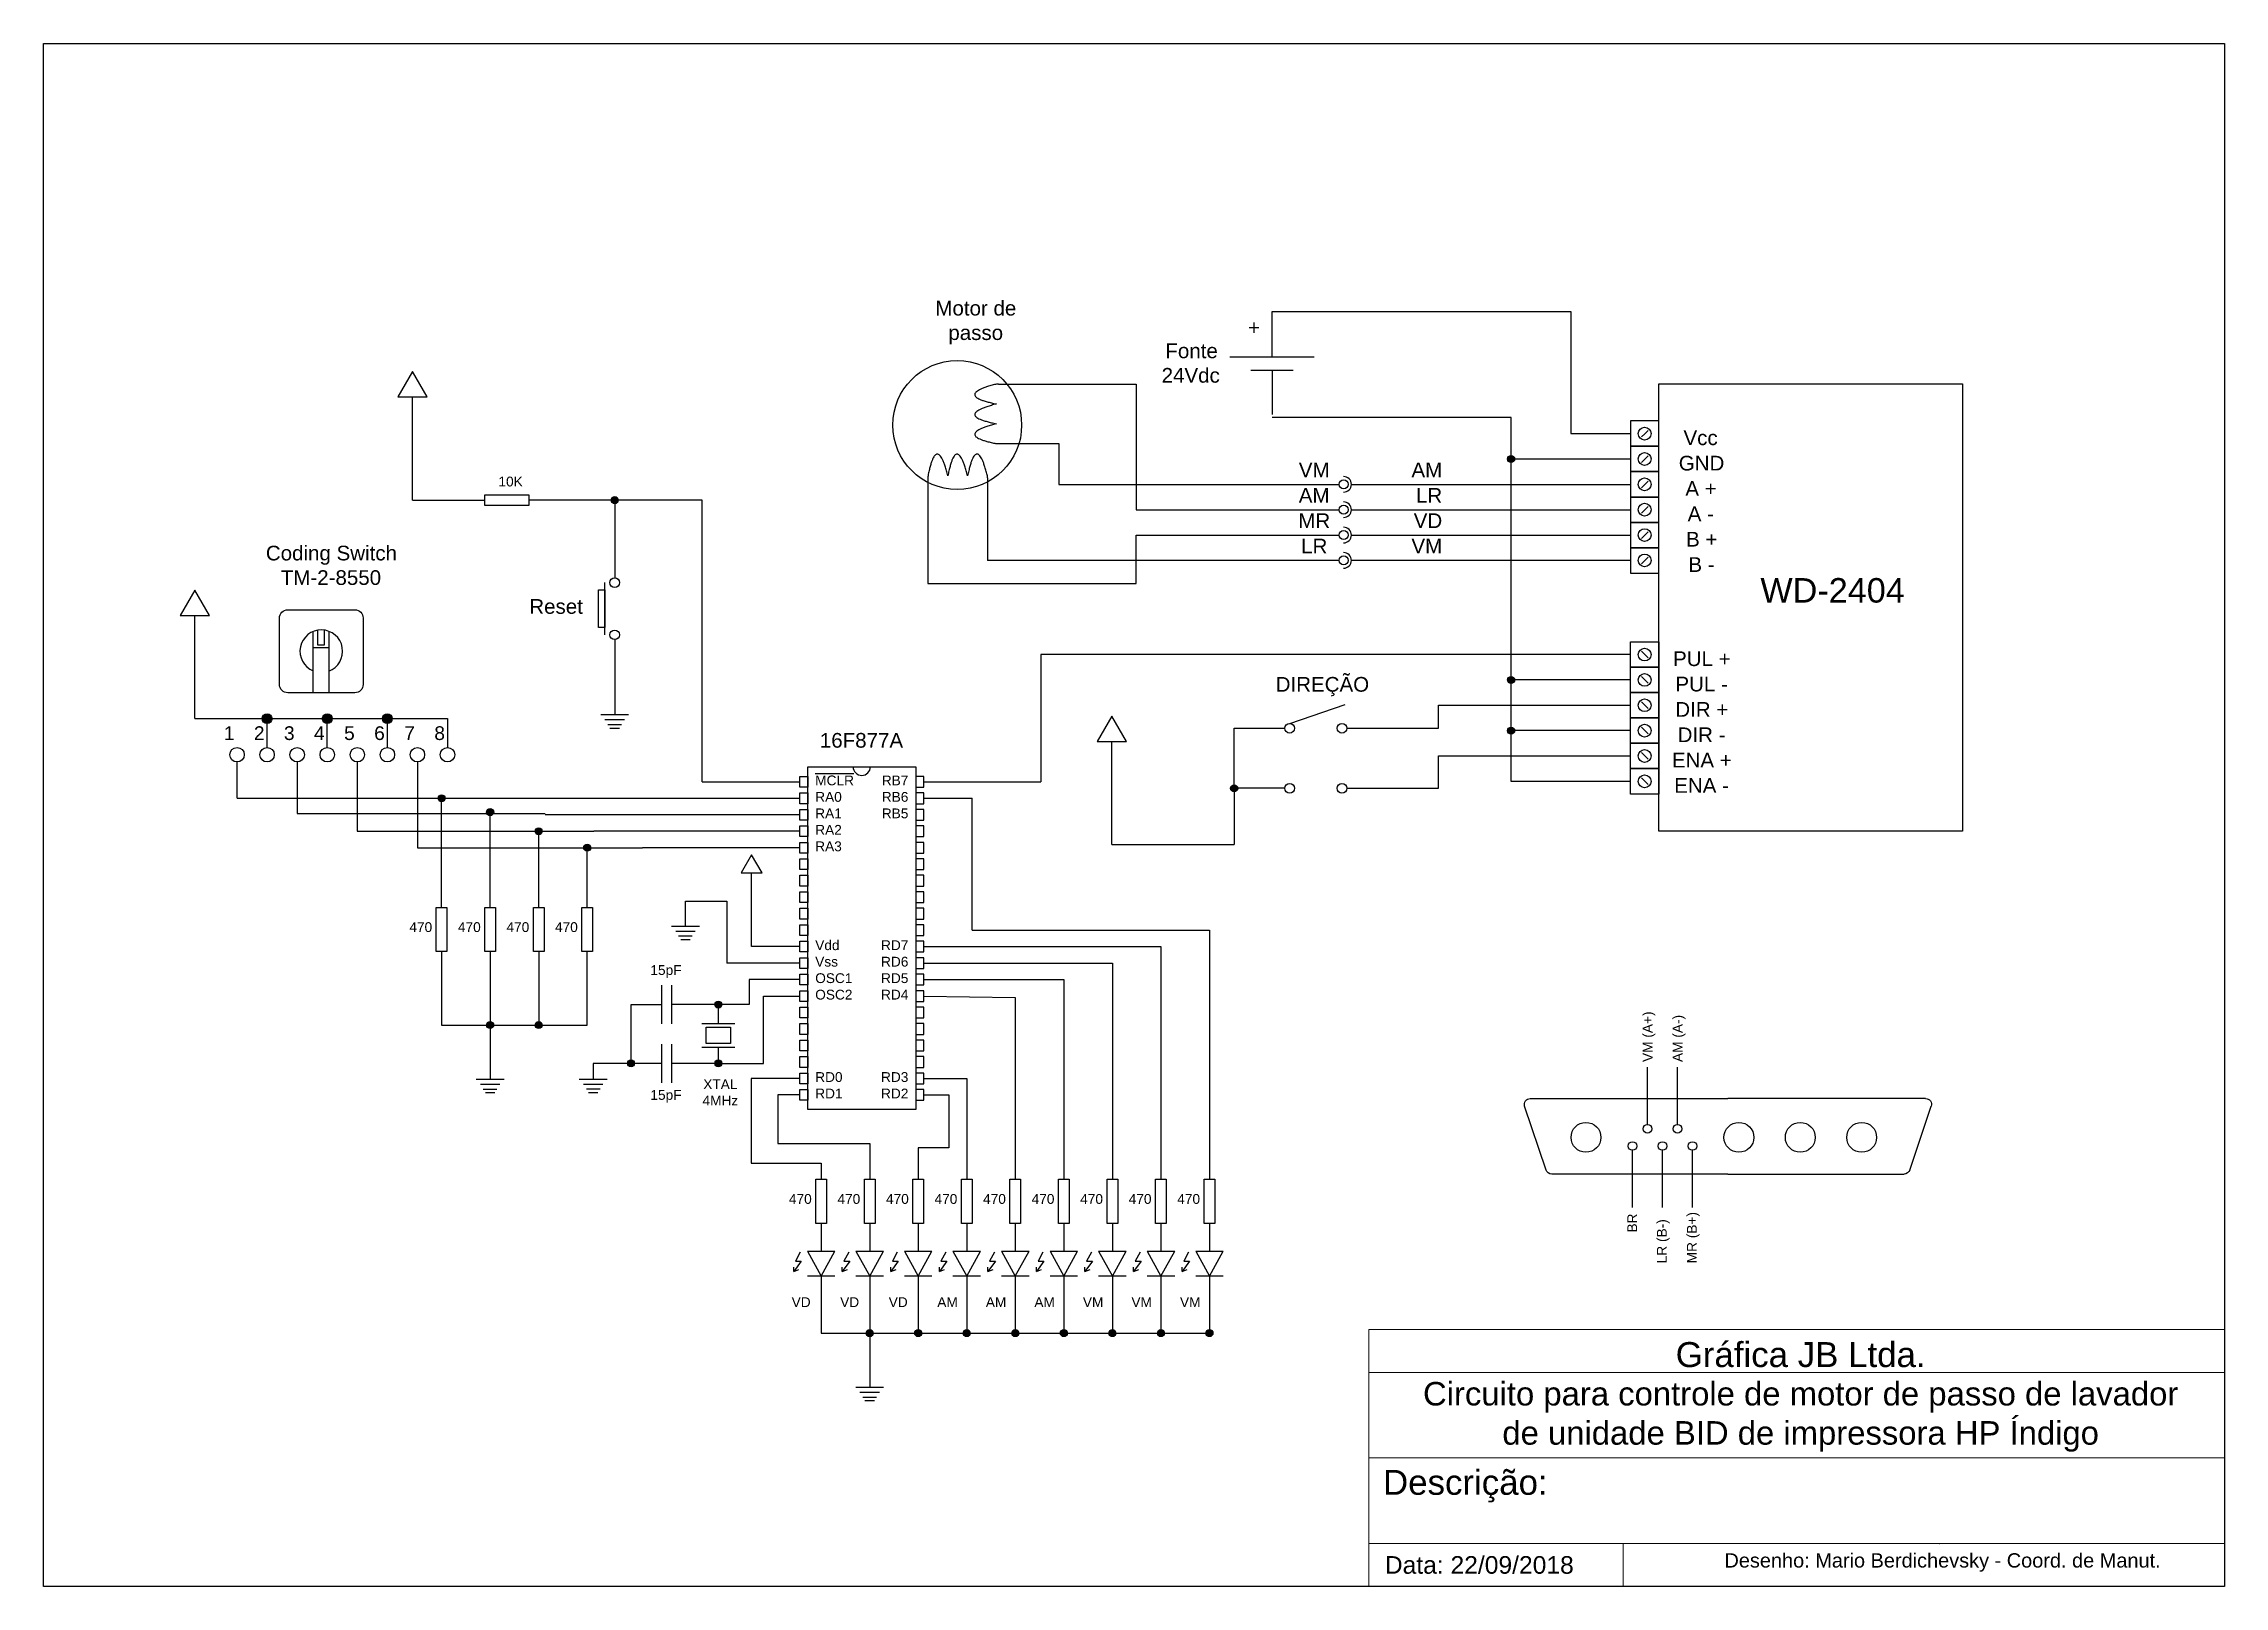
# Model space of a CAD drawing. Header units: millimetres. Extents: x -59613 to 163137, y -46448 to 111052.
import ezdxf

# ---------------------------------------------------------------- set-up
doc = ezdxf.new("R2010")
doc.units = ezdxf.units.MM
doc.linetypes.add('ACAD_ISO03W100', pattern=[30, 12, -18])
doc.styles.get("Standard").update_dxf_attribs({"font": 'arial.ttf'})

msp = doc.modelspace()

# ---------------------------------------------------------------- hatches: boundary and pattern name
h = msp.add_hatch()
h.set_pattern_fill('ANGLE', color=256)
h.set_pattern_definition([(0, (92249.007, 31484.759), (0, 6.985), [5.08, -1.905]), (90, (92249.007, 31484.759), (-6.985, 4e-16), [5.08, -1.905])])
h.paths.add_polyline_path([(90640, 68648, 1), (89921, 68648, 1)])
h = msp.add_hatch()
h.set_pattern_fill('ANGLE', color=256)
h.set_pattern_definition([(0, (689.1124, 27285.761), (0, 6.985), [5.08, -1.905]), (90, (689.1124, 27285.761), (-6.985, 4e-16), [5.08, -1.905])])
h.paths.add_polyline_path([(-1639, 64449, 1), (-920, 64449, 1)])
h = msp.add_hatch()
h.set_pattern_fill('ANGLE', color=256)
h.set_pattern_definition([(0, (92249.007, 8928.894), (0, 6.985), [5.08, -1.905]), (90, (92249.007, 8928.894), (-6.985, 4e-16), [5.08, -1.905])])
h.paths.add_polyline_path([(90640, 46092, 1), (89921, 46092, 1)])
h = msp.add_hatch()
h.set_pattern_fill('ANGLE', color=256, scale=1.4)
h.set_pattern_definition([(0, (-34027.295, -9885.628), (0, 9.779), [7.112, -2.667]), (90, (-34027.295, -9885.628), (-9.779, 6e-16), [7.112, -2.667])])
h.paths.add_polyline_path([(-37287, 42143, 1), (-36280, 42143, 1)])
h = msp.add_hatch()
h.set_pattern_fill('ANGLE', color=256, scale=1.4)
h.set_pattern_definition([(0, (-27884.767, -9885.628), (0, 9.779), [7.112, -2.667]), (90, (-27884.767, -9885.628), (-9.779, 6e-16), [7.112, -2.667])])
h.paths.add_polyline_path([(-31144, 42143, 1), (-30137, 42143, 1)])
h = msp.add_hatch()
h.set_pattern_fill('ANGLE', color=256, scale=1.4)
h.set_pattern_definition([(0, (-21742.239, -9885.628), (0, 9.779), [7.112, -2.667]), (90, (-21742.239, -9885.628), (-9.779, 6e-16), [7.112, -2.667])])
h.paths.add_polyline_path([(-25002, 42143, 1), (-23995, 42143, 1)])
h = msp.add_hatch()
h.set_pattern_fill('ANGLE', color=256)
h.set_pattern_definition([(0, (92249.007, 3751.936), (0, 6.985), [5.08, -1.905]), (90, (92249.007, 3751.936), (-6.985, 4e-16), [5.08, -1.905])])
h.paths.add_polyline_path([(90640, 40915, 1), (89921, 40915, 1)])
h = msp.add_hatch()
h.set_pattern_fill('ANGLE', color=256)
h.set_pattern_definition([(0, (-16992.942, -3155.842), (0, 6.985), [5.08, -1.905]), (90, (-16992.942, -3155.842), (-6.985, 4e-16), [5.08, -1.905])])
h.paths.add_polyline_path([(-18602, 34008, 1), (-19321, 34008, 1)])
h = msp.add_hatch()
h.set_pattern_fill('ANGLE', color=256)
h.set_pattern_definition([(0, (63961.827, -2137.096), (0, 6.985), [5.08, -1.905]), (90, (63961.827, -2137.096), (-6.985, 4e-16), [5.08, -1.905])])
h.paths.add_polyline_path([(62353, 35026, 1), (61634, 35026, 1)])
h = msp.add_hatch()
h.set_pattern_fill('ANGLE', color=256)
h.set_pattern_definition([(0, (-12034.764, -4569.545), (0, 6.985), [5.08, -1.905]), (90, (-12034.764, -4569.545), (-6.985, 4e-16), [5.08, -1.905])])
h.paths.add_polyline_path([(-13644, 32594, 1), (-14363, 32594, 1)])
h = msp.add_hatch()
h.set_pattern_fill('ANGLE', color=256)
h.set_pattern_definition([(0, (-7076.5855, -6520.69), (0, 6.985), [5.08, -1.905]), (90, (-7076.5855, -6520.69), (-6.985, 4e-16), [5.08, -1.905])])
h.paths.add_polyline_path([(-8686, 30643, 1), (-9405, 30643, 1)])
h = msp.add_hatch()
h.set_pattern_fill('ANGLE', color=256)
h.set_pattern_definition([(0, (-2118.407, -8203.114), (0, 6.985), [5.08, -1.905]), (90, (-2118.407, -8203.114), (-6.985, 4e-16), [5.08, -1.905])])
h.paths.add_polyline_path([(-3727, 28960, 1), (-4447, 28960, 1)])
h = msp.add_hatch()
h.set_pattern_fill('ANGLE', color=256)
h.set_pattern_definition([(0, (-12034.764, -26307.793), (0, 6.985), [5.08, -1.905]), (90, (-12034.764, -26307.793), (-6.985, 4e-16), [5.08, -1.905])])
h.paths.add_polyline_path([(-13644, 10856, 1), (-14363, 10856, 1)])
h = msp.add_hatch()
h.set_pattern_fill('ANGLE', color=256)
h.set_pattern_definition([(0, (-7076.5855, -26307.793), (0, 6.985), [5.08, -1.905]), (90, (-7076.5855, -26307.793), (-6.985, 4e-16), [5.08, -1.905])])
h.paths.add_polyline_path([(-8686, 10856, 1), (-9405, 10856, 1)])
h = msp.add_hatch()
h.set_pattern_fill('ANGLE', color=256)
h.set_pattern_definition([(0, (11270.8504, -24216.6615), (0, 6.985), [5.08, -1.905]), (90, (11270.8504, -24216.6615), (-6.985, 4e-16), [5.08, -1.905])])
h.paths.add_polyline_path([(9662, 12947, 1), (8943, 12947, 1)])
h = msp.add_hatch()
h.set_pattern_fill('ANGLE', color=256)
h.set_pattern_definition([(0, (2353.412, -30216.132), (0, 6.985), [5.08, -1.905]), (90, (2353.412, -30216.132), (-6.985, 4e-16), [5.08, -1.905])])
h.paths.add_polyline_path([(744, 6947, 1), (25, 6947, 1)])
h = msp.add_hatch()
h.set_pattern_fill('ANGLE', color=256)
h.set_pattern_definition([(0, (11270.8504, -30216.132), (0, 6.985), [5.08, -1.905]), (90, (11270.8504, -30216.132), (-6.985, 4e-16), [5.08, -1.905])])
h.paths.add_polyline_path([(9662, 6947, 1), (8943, 6947, 1)])
h = msp.add_hatch()
h.set_pattern_fill('ANGLE', color=256)
h.set_pattern_definition([(0, (26731.682, -57756.205), (0, 6.985), [5.08, -1.905]), (90, (26731.682, -57756.205), (-6.985, 4e-16), [5.08, -1.905])])
h.paths.add_polyline_path([(24404, -20593, 1), (25123, -20593, 1)])
h = msp.add_hatch()
h.set_pattern_fill('ANGLE', color=256)
h.set_pattern_definition([(0, (31689.86, -57756.205), (0, 6.985), [5.08, -1.905]), (90, (31689.86, -57756.205), (-6.985, 4e-16), [5.08, -1.905])])
h.paths.add_polyline_path([(29362, -20593, 1), (30081, -20593, 1)])
h = msp.add_hatch()
h.set_pattern_fill('ANGLE', color=256)
h.set_pattern_definition([(0, (36648.0384, -57756.205), (0, 6.985), [5.08, -1.905]), (90, (36648.0384, -57756.205), (-6.985, 4e-16), [5.08, -1.905])])
h.paths.add_polyline_path([(34320, -20593, 1), (35039, -20593, 1)])
h = msp.add_hatch()
h.set_pattern_fill('ANGLE', color=256)
h.set_pattern_definition([(0, (41606.217, -57756.205), (0, 6.985), [5.08, -1.905]), (90, (41606.217, -57756.205), (-6.985, 4e-16), [5.08, -1.905])])
h.paths.add_polyline_path([(39278, -20593, 1), (39997, -20593, 1)])
h = msp.add_hatch()
h.set_pattern_fill('ANGLE', color=256)
h.set_pattern_definition([(0, (46564.395, -57756.205), (0, 6.985), [5.08, -1.905]), (90, (46564.395, -57756.205), (-6.985, 4e-16), [5.08, -1.905])])
h.paths.add_polyline_path([(44236, -20593, 1), (44955, -20593, 1)])
h = msp.add_hatch()
h.set_pattern_fill('ANGLE', color=256)
h.set_pattern_definition([(0, (51522.573, -57756.205), (0, 6.985), [5.08, -1.905]), (90, (51522.573, -57756.205), (-6.985, 4e-16), [5.08, -1.905])])
h.paths.add_polyline_path([(49194, -20593, 1), (49913, -20593, 1)])
h = msp.add_hatch()
h.set_pattern_fill('ANGLE', color=256)
h.set_pattern_definition([(0, (56480.7514, -57756.205), (0, 6.985), [5.08, -1.905]), (90, (56480.7514, -57756.205), (-6.985, 4e-16), [5.08, -1.905])])
h.paths.add_polyline_path([(54153, -20593, 1), (54872, -20593, 1)])
h = msp.add_hatch()
h.set_pattern_fill('ANGLE', color=256)
h.set_pattern_definition([(0, (61438.93, -57756.205), (0, 6.985), [5.08, -1.905]), (90, (61438.93, -57756.205), (-6.985, 4e-16), [5.08, -1.905])])
h.paths.add_polyline_path([(59111, -20593, 1), (59830, -20593, 1)])

# ---------------------------------------------------------------- linework, layer by layer
for p, q in [((65858, 79091), (65858, 83713)), ((65858, 83713), (96386, 83713)), ((96386, 83713), (96386, 71237)), ((61562, 79091), (70154, 79091)), ((37934, 76294), (40973, 76294)), ((40973, 76294), (51985, 76294)), ((51985, 76294), (51985, 63471)), ((63710, 77713), (68006, 77713)), ((65858, 77713), (65858, 73181)), ((-21941, 64449), (-21941, 74987)), ((90280, 72880), (65858, 72880)), ((90280, 68648), (90280, 72880)), ((104288, 71565), (103952, 71229)), ((37889, 70213), (40973, 70213)), ((40973, 70213), (44086, 70213)), ((44086, 70213), (44086, 66060)), ((96386, 71237), (102491, 71237)), ((103952, 71229), (103616, 70894)), ((90280, 35738), (90280, 68648)), ((90280, 68648), (102491, 68648)), ((103952, 68641), (103616, 68305)), ((104288, 68977), (103952, 68641)), ((30716, 66754), (30716, 55927)), ((36797, 66709), (36797, 58294)), ((44086, 66060), (72704, 66060)), ((73967, 66060), (102491, 66060)), ((103952, 66052), (103616, 65717)), ((104288, 66388), (103952, 66052)), ((-21941, 64449), (-14562, 64449)), ((-1279, 64449), (-10049, 64449)), ((7664, 64449), (-1279, 64449)), ((-1279, 64449), (-1279, 56522)), ((7664, 35690), (7664, 64449)), ((51985, 63471), (72704, 63471)), ((73967, 63471), (102491, 63471)), ((103952, 63464), (103616, 63128)), ((104288, 63800), (103952, 63464)), ((51985, 55927), (51985, 60883)), ((51985, 60883), (72704, 60883)), ((73967, 60883), (102491, 60883)), ((103952, 60875), (103616, 60540)), ((104288, 61211), (103952, 60875)), ((46939, 58294), (36797, 58294)), ((72704, 58294), (46939, 58294)), ((102491, 58294), (73967, 58294)), ((103952, 58287), (103616, 57951)), ((104288, 58623), (103952, 58287)), ((-2296, 50696), (-2296, 56029)), ((30716, 55927), (51985, 55927)), ((-44162, 42143), (-44162, 52681)), ((-32086, 49408), (-30483, 49408)), ((-1279, 50203), (-1279, 42549)), ((103952, 48688), (103616, 49024)), ((102491, 48681), (42232, 48681)), ((42232, 48681), (42232, 35690)), ((104288, 48352), (103952, 48688)), ((102491, 46092), (90280, 46092)), ((103952, 46100), (103616, 46435)), ((104288, 45764), (103952, 46100)), ((-2704, 42549), (146, 42549)), ((67669, 41652), (73322, 43588)), ((82869, 41159), (82869, 43504)), ((82869, 43504), (102491, 43504)), ((103952, 43511), (103616, 43847)), ((104288, 43175), (103952, 43511)), ((-44162, 42143), (-36783, 42143)), ((-36783, 39188), (-36783, 42143)), ((-36783, 42143), (-18356, 42143)), ((-30641, 39188), (-30641, 42143)), ((-24498, 39188), (-24498, 42143)), ((-18356, 42143), (-18356, 39188)), ((-2277, 42043), (-282, 42043)), ((-1978, 41537), (-581, 41537)), ((-1768, 41183), (-791, 41183)), ((61993, 35026), (61993, 41159)), ((61993, 41159), (67176, 41159)), ((73495, 41159), (82869, 41159)), ((102491, 40915), (90280, 40915)), ((103952, 40923), (103616, 41258)), ((104288, 40587), (103952, 40923)), ((49487, 29280), (49487, 39818)), ((82869, 35026), (82869, 38327)), ((82869, 38327), (102491, 38327)), ((103952, 38334), (103616, 38670)), ((104288, 37998), (103952, 38334)), ((-39855, 34008), (-39855, 37718)), ((-33712, 37718), (-33712, 32459)), ((-27570, 37718), (-27570, 30643)), ((-21427, 37718), (-21427, 28960)), ((7664, 35690), (17636, 35690)), ((30282, 35690), (42232, 35690)), ((102491, 35738), (90280, 35738)), ((103952, 35746), (103616, 36081)), ((104288, 35410), (103952, 35746)), ((-39855, 34008), (-13325, 34008)), ((-18962, 22868), (-18962, 34008)), ((-13325, 34008), (17636, 34008)), ((30282, 34008), (35240, 34008)), ((35240, 20548), (35240, 34008)), ((67176, 35026), (61993, 35026)), ((61993, 35026), (61993, 29280)), ((73495, 35026), (82869, 35026)), ((-33712, 32459), (-8367, 32459)), ((-14003, 22868), (-14003, 32325)), ((17636, 32325), (-8367, 32325)), ((-27570, 30643), (-3409, 30643)), ((-21427, 28960), (1550, 28960)), ((-9045, 22868), (-9045, 30643)), ((-4087, 22868), (-4087, 28960)), ((17636, 30643), (-3409, 30643)), ((17636, 28960), (1550, 28960)), ((49487, 29280), (61993, 29280)), ((12699, 18866), (12699, 26393)), ((5948, 20961), (5948, 23490)), ((5948, 23490), (10190, 23490)), ((10190, 23490), (10190, 17183)), ((4523, 20961), (7373, 20961)), ((4951, 20456), (6946, 20456)), ((35240, 20548), (59470, 20548)), ((59470, 20548), (59470, -4885)), ((-18962, 18354), (-18962, 10856)), ((-14003, 18354), (-14003, 10856)), ((-9045, 18354), (-9045, 10856)), ((-4087, 10856), (-4087, 18354)), ((5250, 19950), (6647, 19950)), ((5460, 19596), (6437, 19596)), ((17636, 18866), (12699, 18866)), ((30282, 18866), (54512, 18866)), ((54512, 18866), (54512, -4885)), ((17636, 17183), (10190, 17183)), ((30282, 17183), (49554, 17183)), ((49554, 17183), (49554, -4885)), ((3483, 14922), (3483, 10972)), ((4526, 14922), (4526, 10972)), ((17636, 15501), (12441, 15501)), ((12441, 15501), (12441, 12947)), ((13915, 6947), (13915, 13818)), ((13915, 13818), (17636, 13818)), ((30282, 15501), (44596, 15501)), ((30282, 13818), (39638, 13667)), ((39638, 13667), (39638, -4885)), ((44596, 15501), (44596, -4885)), ((385, 6947), (385, 12947)), ((385, 12947), (3483, 12947)), ((9302, 12947), (4526, 12947)), ((12441, 12947), (9302, 12947)), ((9302, 12947), (9302, 11033)), ((-18962, 10856), (-4087, 10856)), ((-14003, 10856), (-14003, 5331)), ((3483, 8922), (3483, 4972)), ((4526, 8922), (4526, 4972)), ((7621, 11033), (10983, 11033)), ((-3480, 6947), (-3480, 5343)), ((385, 6947), (-3480, 6947)), ((3483, 6947), (385, 6947)), ((9302, 6947), (4526, 6947)), ((7621, 8596), (10983, 8596)), ((9302, 8596), (9302, 6947)), ((9302, 6947), (13915, 6947)), ((-15428, 5331), (-12578, 5331)), ((-15001, 4825), (-13006, 4825)), ((-4905, 5343), (-2055, 5343)), ((-4477, 4837), (-2482, 4837)), ((17636, 5406), (12652, 5406)), ((12652, 5406), (12652, -3244)), ((30282, 5406), (34679, 5406)), ((34679, 5406), (34679, -4885)), ((104205, 719), (104205, 6557)), ((107274, 719), (107274, 6557)), ((-14702, 4319), (-13305, 4319)), ((-14492, 3965), (-13515, 3965)), ((-4178, 4332), (-2781, 4332)), ((-3968, 3978), (-2991, 3978)), ((17636, 3724), (15382, 3724)), ((15382, 3724), (15382, -1234)), ((30282, 3724), (32852, 3724)), ((32852, 3724), (32852, -1668)), ((15382, -1234), (24763, -1234)), ((24763, -1234), (24763, -4885)), ((32852, -1668), (29721, -1668)), ((29721, -1668), (29721, -4885)), ((102671, -7771), (102671, -1933)), ((105739, -7771), (105739, -1933)), ((108808, -7771), (108808, -1933)), ((12652, -3244), (19805, -3244)), ((19805, -3244), (19805, -4885)), ((19805, -9398), (19805, -12229)), ((24763, -9398), (24763, -12229)), ((29721, -9398), (29721, -12229)), ((34679, -9398), (34679, -12229)), ((39638, -9398), (39638, -12229)), ((44596, -9398), (44596, -12229)), ((49554, -9398), (49554, -12229)), ((54512, -9398), (54512, -12229)), ((59470, -9398), (59470, -12229)), ((17771, -13241), (17005, -14305)), ((17671, -12344), (17172, -13241)), ((17172, -13241), (17771, -13241)), ((18397, -12229), (21213, -12229)), ((22729, -13241), (21964, -14305)), ((22629, -12344), (22130, -13241)), ((22130, -13241), (22729, -13241)), ((23355, -12229), (26171, -12229)), ((27687, -13241), (26922, -14305)), ((27587, -12344), (27088, -13241)), ((27088, -13241), (27687, -13241)), ((28313, -12229), (31129, -12229)), ((32645, -13241), (31880, -14305)), ((32545, -12344), (32046, -13241)), ((32046, -13241), (32645, -13241)), ((33271, -12229), (36088, -12229)), ((37603, -13241), (36838, -14305)), ((37504, -12344), (37004, -13241)), ((37004, -13241), (37603, -13241)), ((38230, -12229), (41046, -12229)), ((42562, -13241), (41796, -14305)), ((42462, -12344), (41963, -13241)), ((41963, -13241), (42562, -13241)), ((43188, -12229), (46004, -12229)), ((47520, -13241), (46754, -14305)), ((47420, -12344), (46921, -13241)), ((46921, -13241), (47520, -13241)), ((48146, -12229), (50962, -12229)), ((52478, -13241), (51713, -14305)), ((52378, -12344), (51879, -13241)), ((51879, -13241), (52478, -13241)), ((53104, -12229), (55920, -12229)), ((57436, -13241), (56671, -14305)), ((57336, -12344), (56837, -13241)), ((56837, -13241), (57436, -13241)), ((58062, -12229), (60878, -12229)), ((17005, -14305), (17005, -13870)), ((17005, -14305), (17540, -14106)), ((21213, -14782), (18397, -14782)), ((19805, -14782), (19805, -20593)), ((21964, -14305), (21964, -13870)), ((21964, -14305), (22498, -14106)), ((26171, -14782), (23355, -14782)), ((24763, -14782), (24763, -20593)), ((26922, -14305), (26922, -13870)), ((26922, -14305), (27456, -14106)), ((31129, -14782), (28313, -14782)), ((29721, -14782), (29721, -20593)), ((31880, -14305), (31880, -13870)), ((31880, -14305), (32415, -14106)), ((36088, -14782), (33271, -14782)), ((34679, -14782), (34679, -20593)), ((36838, -14305), (36838, -13870)), ((36838, -14305), (37373, -14106)), ((41046, -14782), (38230, -14782)), ((39638, -14782), (39638, -20593)), ((41796, -14305), (41796, -13870)), ((41796, -14305), (42331, -14106)), ((46004, -14782), (43188, -14782)), ((44596, -14782), (44596, -20593)), ((46754, -14305), (46754, -13870)), ((46754, -14305), (47289, -14106)), ((50962, -14782), (48146, -14782)), ((49554, -14782), (49554, -20593)), ((51713, -14305), (51713, -13870)), ((51713, -14305), (52247, -14106)), ((55920, -14782), (53104, -14782)), ((54512, -14782), (54512, -20593)), ((56671, -14305), (56671, -13870)), ((56671, -14305), (57205, -14106)), ((60878, -14782), (58062, -14782)), ((59470, -14782), (59470, -20593)), ((19805, -20593), (59470, -20593)), ((24763, -20593), (24763, -26118)), ((23338, -26118), (26188, -26118)), ((23766, -26623), (25761, -26623)), ((24065, -27129), (25461, -27129)), ((24274, -27483), (25252, -27483))]:
    msp.add_line(p, q)
at = {"lineweight": 0}
for p, q in [((75744, -20230), (163137, -20230)), ((75744, -20230), (75744, -46448)), ((75744, -24599), (163137, -24599)), ((75744, -33339), (163137, -33339)), ((75744, -42078), (163137, -42078)), ((101717, -42078), (101717, -46448)), ((163137, -46448), (75744, -46448))]:
    msp.add_line(p, q, dxfattribs=at)
for points in [[(-59613, 111052), (163137, 111052), (163137, -46448), (-59613, -46448)], [(-21941, 77577), (-23436, 74987), (-20445, 74987)], [(105354, 76310), (136389, 76310), (136389, 30665), (105354, 30665)], [(102491, 69942), (105354, 69942), (105354, 72531), (102491, 72531)], [(102491, 67354), (105354, 67354), (105354, 69942), (102491, 69942)], [(102491, 64765), (105354, 64765), (105354, 67354), (102491, 67354)], [(-14562, 64995), (-10049, 64995), (-10049, 63904), (-14562, 63904)], [(102491, 62177), (105354, 62177), (105354, 64765), (102491, 64765)], [(102491, 59588), (105354, 59588), (105354, 62177), (102491, 62177)], [(102491, 57000), (105354, 57000), (105354, 59588), (102491, 59588)], [(-44162, 55271), (-45658, 52681), (-42666, 52681)], [(-2935, 51444), (-2935, 55281), (-2296, 55281), (-2296, 51444)], [(102491, 49975), (105354, 49975), (105354, 47386), (102491, 47386)], [(102491, 47386), (105354, 47386), (105354, 44798), (102491, 44798)], [(102491, 44798), (105354, 44798), (105354, 42210), (102491, 42210)], [(49487, 42409), (47991, 39818), (50982, 39818)], [(102491, 42210), (105354, 42210), (105354, 39621), (102491, 39621)], [(102491, 39621), (105354, 39621), (105354, 37033), (102491, 37033)], [(17636, 36239), (18453, 36239), (18453, 35141), (17636, 35141)], [(18453, 37229), (29465, 37229), (29465, 2225), (18453, 2225)], [(30282, 36239), (29465, 36239), (29465, 35141), (30282, 35141)], [(102491, 37033), (105354, 37033), (105354, 34444), (102491, 34444)], [(17636, 34556), (18453, 34556), (18453, 33459), (17636, 33459)], [(30282, 34556), (29465, 34556), (29465, 33459), (30282, 33459)], [(17636, 32874), (18453, 32874), (18453, 31776), (17636, 31776)], [(17636, 31191), (18453, 31191), (18453, 30094), (17636, 30094)], [(30282, 32874), (29465, 32874), (29465, 31776), (30282, 31776)], [(30282, 31191), (29465, 31191), (29465, 30094), (30282, 30094)], [(17636, 29509), (18453, 29509), (18453, 28412), (17636, 28412)], [(30282, 29509), (29465, 29509), (29465, 28412), (30282, 28412)], [(12699, 28243), (11631, 26393), (13768, 26393)], [(17636, 27826), (18453, 27826), (18453, 26729), (17636, 26729)], [(30282, 27826), (29465, 27826), (29465, 26729), (30282, 26729)], [(17636, 26144), (18453, 26144), (18453, 25047), (17636, 25047)], [(30282, 26144), (29465, 26144), (29465, 25047), (30282, 25047)], [(-19507, 18354), (-19507, 22868), (-18416, 22868), (-18416, 18354)], [(-14549, 18354), (-14549, 22868), (-13458, 22868), (-13458, 18354)], [(-9591, 18354), (-9591, 22868), (-8500, 22868), (-8500, 18354)], [(-4632, 18354), (-4632, 22868), (-3542, 22868), (-3542, 18354)], [(17636, 24462), (18453, 24462), (18453, 23364), (17636, 23364)], [(17636, 22779), (18453, 22779), (18453, 21682), (17636, 21682)], [(30282, 24462), (29465, 24462), (29465, 23364), (30282, 23364)], [(30282, 22779), (29465, 22779), (29465, 21682), (30282, 21682)], [(17636, 21097), (18453, 21097), (18453, 19999), (17636, 19999)], [(30282, 21097), (29465, 21097), (29465, 19999), (30282, 19999)], [(17636, 19414), (18453, 19414), (18453, 18317), (17636, 18317)], [(30282, 19414), (29465, 19414), (29465, 18317), (30282, 18317)], [(17636, 17732), (18453, 17732), (18453, 16635), (17636, 16635)], [(17636, 16049), (18453, 16049), (18453, 14952), (17636, 14952)], [(30282, 17732), (29465, 17732), (29465, 16635), (30282, 16635)], [(30282, 16049), (29465, 16049), (29465, 14952), (30282, 14952)], [(17636, 14367), (18453, 14367), (18453, 13270), (17636, 13270)], [(30282, 14367), (29465, 14367), (29465, 13270), (30282, 13270)], [(17636, 12685), (18453, 12685), (18453, 11587), (17636, 11587)], [(30282, 12685), (29465, 12685), (29465, 11587), (30282, 11587)], [(8057, 10644), (10548, 10644), (10548, 8985), (8057, 8985)], [(17636, 11002), (18453, 11002), (18453, 9905), (17636, 9905)], [(17636, 9320), (18453, 9320), (18453, 8223), (17636, 8223)], [(30282, 11002), (29465, 11002), (29465, 9905), (30282, 9905)], [(30282, 9320), (29465, 9320), (29465, 8223), (30282, 8223)], [(17636, 7637), (18453, 7637), (18453, 6540), (17636, 6540)], [(30282, 7637), (29465, 7637), (29465, 6540), (30282, 6540)], [(17636, 5955), (18453, 5955), (18453, 4858), (17636, 4858)], [(30282, 5955), (29465, 5955), (29465, 4858), (30282, 4858)], [(17636, 4272), (18453, 4272), (18453, 3175), (17636, 3175)], [(30282, 4272), (29465, 4272), (29465, 3175), (30282, 3175)], [(19259, -9398), (19259, -4885), (20350, -4885), (20350, -9398)], [(24218, -9398), (24218, -4885), (25309, -4885), (25309, -9398)], [(29176, -9398), (29176, -4885), (30267, -4885), (30267, -9398)], [(34134, -9398), (34134, -4885), (35225, -4885), (35225, -9398)], [(39092, -9398), (39092, -4885), (40183, -4885), (40183, -9398)], [(44050, -9398), (44050, -4885), (45141, -4885), (45141, -9398)], [(49008, -9398), (49008, -4885), (50099, -4885), (50099, -9398)], [(53967, -9398), (53967, -4885), (55058, -4885), (55058, -9398)], [(58925, -9398), (58925, -4885), (60016, -4885), (60016, -9398)]]:
    msp.add_lwpolyline(points, close=True)
msp.add_lwpolyline([(-34679, 53255), (-27822, 53255, -0.4142136), (-26982, 52415), (-26982, 45624, -0.4142136), (-27822, 44784), (-34679, 44784, -0.4142136), (-35519, 45624), (-35519, 52415, -0.4142136)], format="xyb", close=True)
for points in [[(-30483, 51058), (-30483, 44784), (-32086, 44784), (-32086, 51031)], [(-30948, 51176), (-30948, 49650), (-31589, 49650), (-31589, 51171)], [(18453, 35141), (17636, 35141), (17636, 36239), (18453, 36239)], [(29465, 35141), (30282, 35141), (30282, 36239), (29465, 36239)], [(93858, -3943), (91666, 2563)], [(92234, 3355), (112427, 3355)], [(132621, 3355), (112427, 3355)], [(130997, -3943), (133189, 2563)], [(112427, -4351), (94427, -4351)], [(112427, -4351), (130428, -4351)], [(18397, -12229), (19805, -14782), (21213, -12229)], [(23355, -12229), (24763, -14782), (26171, -12229)], [(28313, -12229), (29721, -14782), (31129, -12229)], [(33271, -12229), (34679, -14782), (36088, -12229)], [(38230, -12229), (39638, -14782), (41046, -12229)], [(43188, -12229), (44596, -14782), (46004, -12229)], [(48146, -12229), (49554, -14782), (50962, -12229)], [(53104, -12229), (54512, -14782), (55920, -12229)], [(58062, -12229), (59470, -14782), (60878, -12229)]]:
    msp.add_lwpolyline(points)
for points in [[(91666, 2563, -0.512957), (92234, 3355)], [(132621, 3355, -0.512957), (133189, 2563)], [(94427, -4351, -0.3219146), (93858, -3943)], [(130997, -3943, -0.3219146), (130428, -4351)]]:
    msp.add_lwpolyline(points, format="xyb")
for centre, radius in [((33708, 72116), 6579), ((103922, 71237), 651), ((103922, 68648), 651), ((90280, 68648), 360), ((-1279, 64449), 360), ((73172, 66060), 467), ((103922, 66060), 651), ((73172, 63471), 467), ((103922, 63471), 651), ((73172, 60883), 467), ((103922, 60883), 651), ((73172, 58294), 467), ((103922, 58294), 651), ((-1279, 56029), 493), ((-1279, 50696), 493), ((103922, 48681), 651), ((90280, 46092), 360), ((103922, 46092), 651), ((-36783, 42143), 503), ((-30641, 42143), 503), ((-24498, 42143), 503), ((103922, 43504), 651), ((67669, 41159), 493), ((73002, 41159), 493), ((90280, 40915), 360), ((103922, 40915), 651), ((-39855, 38453), 735), ((-36783, 38453), 735), ((-33712, 38453), 735), ((-30641, 38453), 735), ((-27570, 38453), 735), ((-24498, 38453), 735), ((-21427, 38453), 735), ((-18356, 38453), 735), ((103922, 38327), 651), ((103922, 35738), 651), ((-18962, 34008), 360), ((61993, 35026), 360), ((67669, 35026), 493), ((73002, 35026), 493), ((-14003, 32594), 360), ((-9045, 30643), 360), ((-4087, 28960), 360), ((-14003, 10856), 360), ((-9045, 10856), 360), ((9302, 12947), 360), ((385, 6947), 360), ((9302, 6947), 360), ((97928, -607), 1526), ((104205, 277), 441), ((107274, 277), 441), ((113551, -607), 1526), ((119820, -607), 1526), ((126089, -607), 1526), ((102671, -1491), 441), ((105739, -1491), 441), ((108808, -1491), 441), ((24763, -20593), 360), ((29721, -20593), 360), ((34679, -20593), 360), ((39638, -20593), 360), ((44596, -20593), 360), ((49554, -20593), 360), ((54512, -20593), 360), ((59470, -20593), 360)]:
    msp.add_circle(centre, radius)
for centre, radius, start, end in [((37934, 74614), 1680, 90, 104.93714), ((37889, 71893), 1680, 258.15985, 270), ((32396, 66754), 1680, 168.15985, 180), ((35117, 66709), 1680, 0, 14.93714), ((73172, 66060), 795, 270, 90), ((73172, 63471), 795, 270, 90), ((73172, 60883), 795, 270, 90), ((73172, 58294), 795, 270, 90), ((-31250, 49019), 2178, 290.62104, 247.45271), ((23959, 37229), 883, 180, 0)]:
    msp.add_arc(centre, radius, start, end)
for points in [[(37501, 76237), (33375, 75136), (37719, 74267)], [(37719, 74267), (33263, 73132), (37719, 72240)], [(37719, 72240), (33352, 71128), (37544, 70249)], [(32743, 66925), (31631, 71291), (30752, 67099)], [(34770, 66925), (33635, 71380), (32743, 66925)], [(36740, 67142), (35640, 71268), (34770, 66925)]]:
    msp.add_open_spline(points, degree=2)
msp.add_point((134006, -42078), dxfattribs=at)

# ---------------------------------------------------------------- texts
for s, width, insert, char_height, attachment_point in [('\\pi2971.15984;Motor de \\P\\pi4296.70555;passo', 13969.26, (28502, 84797), 1500, 1), ('\\pi6489.40677;+', 13969.26, (56919, 82826), 1500, 1), ('\\pi4434.83651;Fonte\\P\\pi4054.20896;24Vdc', 13969.26, (50531, 80440), 1500, 1), ('\\pi5252.36721;Vcc', 13969.26, (102637, 71564), 1500, 1), ('10K', 996.24, (-13155, 66848), 1000, 1), ('\\pi5496.91018;VM', 13969.26, (63100, 68274), 1500, 1), ('AM', 13969.26, (83244, 68274), 1500, 3), ('\\pi4767.88563;GND', 13969.26, (102637, 68975), 1500, 1), ('\\pi5492.30582;AM', 13969.26, (63100, 65685), 1500, 1), ('LR', 13969.26, (83244, 65685), 1500, 3), ('\\pi5441.1462;A +', 13969.26, (102637, 66387), 1500, 1), ('\\pi5446.26216;MR', 13969.26, (63100, 63097), 1500, 1), ('VD', 13969.26, (83244, 63097), 1500, 3), ('\\pi5678.52683;A -', 13969.26, (102637, 63798), 1500, 1), ('\\pi5735.314;LR', 13969.26, (63100, 60508), 1500, 1), ('VM', 13969.26, (83244, 60508), 1500, 3), ('\\pi5517.88563;B +', 13969.26, (102637, 61210), 1500, 1), ('\\pi410.62096;Coding Switch \\P\\pi1935.17758;TM-2-8550', 13969.26, (-37323, 59793), 1500, 1), ('\\pi5755.26625;B -', 13969.26, (102637, 58621), 1500, 1), ('\\pi-285.14984;WD-2404', 13969.26, (116029, 56488), 2500, 1), ('\\pi4337.63324;Reset', 13969.26, (-14343, 54343), 1500, 1), ('\\pi4182.6196;PUL +', 13969.26, (102637, 49008), 1500, 1), ('\\pi2338.82696;DIREÇÃO', 13969.26, (63895, 46393), 1500, 1), ('\\pi4420.00022;PUL -', 13969.26, (102637, 46419), 1500, 1), ('\\pi4416.41905;DIR +', 13969.26, (102637, 43831), 1500, 1), ('1', 996.24, (-41206, 41358), 1400, 1), ('2', 996.24, (-38135, 41358), 1400, 1), ('3', 996.24, (-35064, 41358), 1400, 1), ('4', 996.24, (-31992, 41358), 1400, 1), ('5', 996.24, (-28921, 41358), 1400, 1), ('6', 996.24, (-25850, 41358), 1400, 1), ('7', 996.24, (-22778, 41358), 1400, 1), ('8', 996.24, (-19707, 41358), 1400, 1), ('\\pi2844.79559;16F877A', 13969.26, (16830, 40676), 1500, 1), ('\\pi4653.79968;DIR -', 13969.26, (102637, 41243), 1500, 1), ('\\pi4068.53365;ENA +', 13969.26, (102637, 38654), 1500, 1), ('{\\OMCLR}', 996.24, (19200, 36334), 1000, 1), ('RB7', 996.24, (28718, 36334), 1000, 3), ('\\pi4305.91428;ENA -', 13969.26, (102637, 36066), 1500, 1), ('RA0', 996.24, (19200, 34651), 1000, 1), ('RB6', 996.24, (28718, 34651), 1000, 3), ('RA1', 996.24, (19200, 32969), 1000, 1), ('RA2', 996.24, (19200, 31287), 1000, 1), ('RB5', 996.24, (28718, 32969), 1000, 3), ('RA3', 996.24, (19200, 29604), 1000, 1), ('470', 996.24, (-22253, 21356), 1000, 1), ('470', 996.24, (-17295, 21356), 1000, 1), ('470', 996.24, (-12336, 21356), 1000, 1), ('470', 996.24, (-7378, 21356), 1000, 1), ('Vdd', 996.24, (19200, 19510), 1000, 1), ('Vss', 996.24, (19200, 17827), 1000, 1), ('RD7', 996.24, (28718, 19510), 1000, 3), ('RD6', 996.24, (28718, 17827), 1000, 3), ('15pF', 996.24, (2365, 15671), 1000, 7), ('OSC1', 1000, (19200, 16145), 1000, 1), ('RD5', 996.24, (28718, 16145), 1000, 3), ('OSC2', 996.24, (19200, 14462), 1000, 1), ('RD4', 996.24, (28718, 14462), 1000, 3), ('\\pi-1220.84384;XTAL\\P\\pi-1302.0171;4MHz', 996.24, (8985, 5316), 1000, 1), ('RD0', 996.24, (19200, 6050), 1000, 1), ('RD3', 996.24, (28718, 6050), 1000, 3), ('15pF', 996.24, (2365, 4223), 1000, 1), ('RD1', 996.24, (19200, 4368), 1000, 1), ('RD2', 996.24, (28718, 4368), 1000, 3), ('470', 996.24, (16514, -6397), 1000, 1), ('470', 996.24, (21472, -6397), 1000, 1), ('470', 996.24, (26430, -6397), 1000, 1), ('470', 996.24, (31388, -6397), 1000, 1), ('470', 996.24, (36346, -6397), 1000, 1), ('470', 996.24, (41305, -6397), 1000, 1), ('470', 996.24, (46263, -6397), 1000, 1), ('470', 996.24, (51221, -6397), 1000, 1), ('470', 996.24, (56179, -6397), 1000, 1), ('VD', 1000, (16793, -16933), 1000, 1), ('VD', 1000, (21751, -16933), 1000, 1), ('VD', 1000, (26709, -16933), 1000, 1), ('AM', 1000, (31668, -16933), 1000, 1), ('AM', 1000, (36626, -16933), 1000, 1), ('AM', 1000, (41584, -16933), 1000, 1), ('VM', 1000, (46542, -16933), 1000, 1), ('VM', 1000, (51500, -16933), 1000, 1), ('VM', 1000, (56459, -16933), 1000, 1)]:
    msp.add_mtext_dynamic_manual_height_columns(s, width=width, gutter_width=12.5, heights=[0], dxfattribs=dict(insert=insert, char_height=char_height, attachment_point=attachment_point))
at = {"char_height": 1000, "attachment_point": 1, "rotation": 90}
for s, insert in [('VM (A+)', (103728, 7084)), ('AM (A-)', (106796, 7084)), ('BR', (102155, -10323)), ('MR (B+)', (108248, -13466)), ('LR (B-)', (105180, -13466))]:
    msp.add_mtext_dynamic_manual_height_columns(s, width=5841.96, gutter_width=12.5, heights=[0], dxfattribs=dict(at, insert=insert))
at = {"linetype": 'ACAD_ISO03W100', "lineweight": 0, "attachment_point": 2}
for s, insert, char_height, width in [('{\\fArial|b0|i0|c0|p34;Gráfica JB Ltda.}', (119856, -21510), 2548.98, 70591.35), ('Circuito para controle de motor de passo de lavador de unidade BID de impressora HP Índigo', (119856, -25581), 2400, 80067.22), ('{\\fArial|b0|i0|c0|p34;Descrição:}', (85606, -34551), 2548.98, 70591.35), ('\\A1;Data: 22/09/2018', (87033, -43359), 1800, 70591.35), ('{\\fArial|b0|i0|c0|p34;Desenho: Mario Berdichevsky - Coord. de Manut.}', (134350, -43068), 1456.56, 132699.87)]:
    msp.add_mtext(s, dxfattribs=dict(at, insert=insert, char_height=char_height, width=width))

doc.saveas('drawing.dxf')
